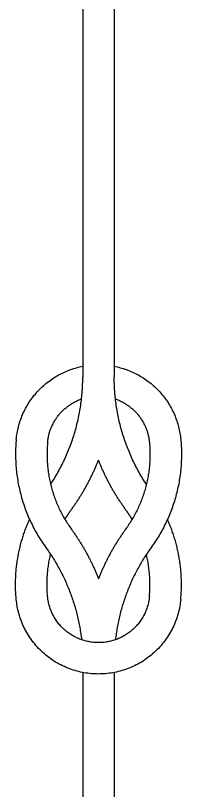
# Model space of a CAD drawing. Header units: millimetres. Extents: x -117 to 119, y -123 to 112.
# Drawn here: x -113.72 to -110.36, y 74.38 to 90.11 of the extents above; entities that cross this region are included whole.
import ezdxf

# ---------------------------------------------------------------- set-up
doc = ezdxf.new("R2010")
doc.units = ezdxf.units.MM
doc.header["$MEASUREMENT"] = 0
doc.layers.add('Layer 03', color=5, linetype='Continuous')

msp = doc.modelspace()

# ---------------------------------------------------------------- linework, layer by layer
at = {"layer": 'Layer 03'}
for p, q in [((-112.355, 90.781), (-112.355, 82.766)), ((-112.355, 76.773), (-112.355, 71.345))]:
    msp.add_line(p, q, dxfattribs=at)
for points in [[(-111.718, 90.781), (-111.718, 82.766)], [(-111.718, 76.773), (-111.718, 71.346)]]:
    msp.add_lwpolyline(points, dxfattribs=at)
for points, weights in [([(-113.701, 81.505), (-113.583, 82.751), (-112.355, 82.989)], [1, 0.800715267386, 1]), ([(-111.718, 82.989), (-110.489, 82.751), (-110.371, 81.505)], [1, 0.800715267412, 1]), ([(-113.005, 80.592), (-112.355, 81.581), (-112.355, 82.766)], [1, 0.957991399738, 1]), ([(-111.067, 80.592), (-111.718, 81.581), (-111.718, 82.766)], [1, 0.957991399744, 1]), ([(-113.067, 81.445), (-113.004, 82.104), (-112.379, 82.324)], [1, 0.842368501276, 1]), ([(-111.693, 82.324), (-111.068, 82.104), (-111.005, 81.445)], [1, 0.84236850136, 1]), ([(-113.701, 81.505), (-113.815, 80.297), (-113.104, 79.313)], [1, 0.935828564478, 1]), ([(-110.371, 81.505), (-110.257, 80.297), (-110.968, 79.313)], [1, 0.935828564478, 1]), ([(-113.067, 81.445), (-113.159, 80.476), (-112.588, 79.686)], [1, 0.935828564478, 1]), ([(-111.005, 81.445), (-110.914, 80.476), (-111.484, 79.686)], [1, 0.935828564478, 1]), ([(-112.588, 80.075), (-112.248, 80.545), (-112.036, 81.085)], [1, 0.99211923488, 1]), ([(-111.484, 80.075), (-111.824, 80.545), (-112.036, 81.085)], [1, 0.99211923488, 1]), ([(-112.716, 79.881), (-112.656, 79.981), (-112.588, 80.075)], [1, 0.998989024563, 1]), ([(-111.356, 79.881), (-111.416, 79.981), (-111.484, 80.075)], [1, 0.998989024563, 1]), ([(-113.701, 78.256), (-113.781, 79.104), (-113.432, 79.881)], [1, 0.966820249343, 1]), ([(-110.371, 78.256), (-110.291, 79.104), (-110.64, 79.881)], [1, 0.966820249339, 1]), ([(-112.588, 79.686), (-112.248, 79.216), (-112.036, 78.676)], [1, 0.99211923488, 1]), ([(-111.484, 79.686), (-111.824, 79.216), (-112.036, 78.676)], [1, 0.99211923488, 1]), ([(-113.104, 79.313), (-112.495, 78.471), (-112.379, 77.438)], [1, 0.96716386053, 1]), ([(-110.968, 79.313), (-111.577, 78.471), (-111.693, 77.438)], [1, 0.967163860532, 1]), ([(-113.067, 78.317), (-113.108, 78.748), (-113.005, 79.17)], [1, 0.986223079197, 1]), ([(-111.005, 78.317), (-110.965, 78.748), (-111.067, 79.17)], [1, 0.986223079197, 1])]:
    msp.add_rational_spline(points, weights, degree=2, dxfattribs=at)
for points, weights in [([(-110.371, 78.256), (-110.515, 76.742), (-112.036, 76.742), (-113.557, 76.742), (-113.701, 78.256)], [1, 0.739727034531, 1, 0.739727034531, 1]), ([(-111.005, 78.317), (-111.094, 77.379), (-112.036, 77.379), (-112.978, 77.379), (-113.067, 78.317)], [1, 0.739727037799, 1, 0.739727037799, 1])]:
    msp.add_rational_spline(points, weights, degree=2, knots=[10.517408, 10.517408, 10.517408, 15.315264, 15.315264, 20.11312, 20.11312, 20.11312], dxfattribs=at)

doc.saveas('drawing.dxf')
